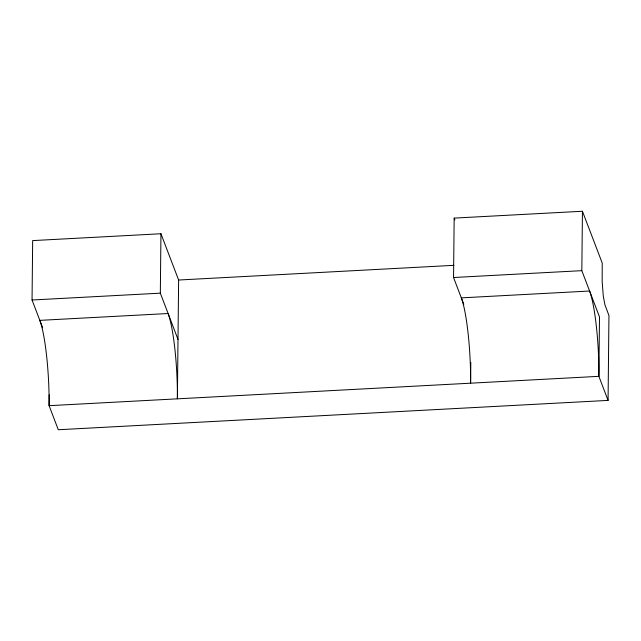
<?xml version="1.0" encoding="UTF-8"?>
<svg xmlns="http://www.w3.org/2000/svg" width="641" height="641" viewBox="0 0 641 641"><rect width="100%" height="100%" fill="white"/><g stroke="black" fill="none" stroke-linecap="round" stroke-linejoin="round"><path stroke-width="0.96" d="M42.651 327.767L32.05 300.004L32.667 240.599L160.947 233.749L178.623 280.021L177.381 398.838A64.901 9.303 86.9 0 0 168.102 313.521L39.822 320.364A64.901 9.303 86.9 0 1 49.101 405.681L58.291 429.742L608.069 400.401L608.95 315.532L604.96 304.892L603.309 296.262L602.163 281.615L602.236 263.082L582.445 211.258L454.165 218.1L453.548 277.513L463.796 304.347M49.213 394.792L49.101 405.681L598.878 376.339L608.069 400.401M177.998 339.434L160.33 293.161L160.947 233.749M470.815 362.397L470.598 383.19A64.901 9.303 86.9 0 0 461.32 297.865L589.6 291.022A64.901 9.303 86.9 0 1 598.878 376.339L599.495 316.934L581.828 270.662L582.445 211.258M178.623 280.021L453.884 265.334M32.05 300.004L160.33 293.161M453.548 277.513L581.828 270.662M454.165 218.1L454.87 219.951"/></g></svg>
